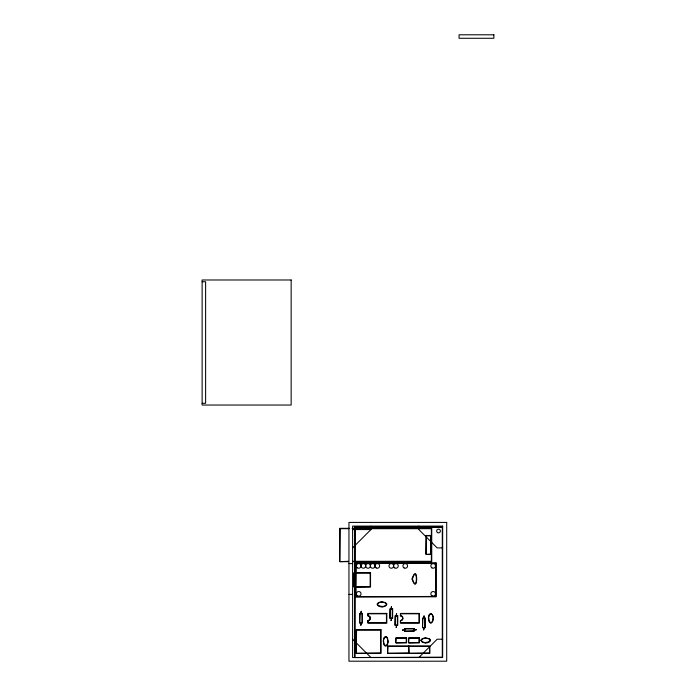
<?xml version="1.0" encoding="UTF-8"?>
<svg xmlns="http://www.w3.org/2000/svg" width="696" height="696" viewBox="0 0 696 696"><rect width="100%" height="100%" fill="white"/><g stroke="black" fill="none" stroke-linecap="round" stroke-linejoin="round"><path stroke-width="1.04" d="M381.974 606.816L385.201 605.79L386.819 604.337C385.471 607.791 378.493 607.791 377.145 604.337L378.763 605.79L381.991 606.442M383.191 641.286L383.887 637.91L385.158 636.562L385.741 636.823C382.687 638.145 382.687 644.444 385.741 645.766L385.158 646.036L383.887 644.687L383.566 641.303M388.22 641.286L387.524 644.687L386.245 646.036L385.671 645.766C388.725 644.444 388.725 638.145 385.671 636.823L386.245 636.562L387.524 637.91L387.846 641.303M412.041 578.95C418.209 560.863 418.252 596.985 412.041 578.95L412.415 578.933C417.687 562.42 417.635 595.489 412.415 578.933M425.717 638.223L429.11 638.545L430.459 639.824L430.198 640.398C428.875 637.345 422.576 637.345 421.254 640.398L420.984 639.824L422.333 638.545L425.735 637.849M428.327 618.274L429.023 614.872L430.302 613.524L430.876 613.794C427.822 615.116 427.822 621.406 430.876 622.729L430.302 622.998L429.023 621.65L428.701 618.248M432.982 618.248L432.329 621.485L430.876 623.094C434.339 621.745 434.339 614.768 430.876 613.428L432.329 615.038L433.356 618.274M370.533 618.239L369.82 620.066L368.036 620.771L370.002 619.127L369.811 617.056A2.036 2.036 0 0 0 368.88 616.291L368.036 615.751L369.028 615.943A2.41 2.41 0 0 1 370.124 616.847L370.159 618.274M403.106 618.239L402.401 620.066L400.609 620.771L402.575 619.127L402.384 617.056A2.036 2.036 0 0 0 401.453 616.291L400.609 615.751L401.601 615.943A2.41 2.41 0 0 1 402.697 616.847L402.74 618.274M361.024 565.604L361.085 565.457A2.323 2.323 0 0 1 365.652 565.457L365.713 565.604M365.713 566.213L365.652 566.361A2.323 2.323 0 0 1 361.085 566.361L361.024 566.213M370.368 566.213L370.307 566.361A2.323 2.323 0 0 1 366.731 567.84A2.323 2.323 0 0 1 366.731 563.977A2.323 2.323 0 0 1 370.307 565.457L370.368 565.604M375.022 566.213L374.953 566.361A2.323 2.323 0 0 1 371.386 567.84A2.323 2.323 0 0 1 371.386 563.977A2.323 2.323 0 0 1 374.953 565.457L375.022 565.604M393.631 566.213L393.571 566.361A2.323 2.323 0 0 1 389.995 567.84A2.323 2.323 0 0 1 389.995 563.977A2.323 2.323 0 0 1 393.571 565.457L393.631 565.604M352.611 547.891L370.933 529.569L370.933 526.098M418.844 657.537L437.166 639.215L442.665 639.215M381.974 601.788L378.589 602.484L377.249 603.754L377.51 604.337C378.833 601.283 385.132 601.283 386.454 604.337L386.715 603.754L385.366 602.484L381.991 602.162M425.717 642.504L428.945 641.851L430.563 640.398C429.215 643.861 422.237 643.861 420.889 640.398L422.507 641.851L425.735 642.878M202.127 281.723L205.607 281.723L205.607 403.297L202.127 403.297M442.665 526.863L354.803 526.863L354.803 657.346L355.178 527.237L442.291 527.237L442.291 657.163L354.995 657.537M370.49 527.733L418.966 527.733M349.496 528.316L339.761 528.316L339.761 561.481L340.135 528.69L348.818 528.69M352.741 528.316L431.738 528.316L431.738 561.663L352.907 561.663M352.08 528.69L431.363 528.69L431.363 561.298L352.855 561.298M352.611 529.569L370.933 529.569M442.665 547.891L437.166 547.891L418.844 529.569L418.844 526.098M348.548 561.298L339.944 561.663L348.583 561.663M348.948 563.569L352.611 563.569M348.948 594.393L352.611 594.393M408.552 646.367L387.985 646.367L387.611 653.161L387.611 645.992L429.867 645.992L429.867 653.344L387.803 653.344L408.552 652.978M408.926 646.367L429.493 646.367L429.493 652.978L408.735 653.344M408.926 653.161L408.552 645.992M352.611 639.215L370.933 657.537M408.926 645.992L408.926 653.344M493.873 34.8L459.064 34.8L459.064 38.28L493.873 38.28L493.873 34.8M291.154 279.983L202.127 279.983L202.127 405.037L291.154 405.037L291.154 279.983M446.702 522.418L348.948 522.418L348.948 661.2L446.702 661.2L446.702 522.418M442.665 526.098L352.611 526.098L352.611 657.537L442.665 657.537L442.665 526.098M431.033 535.476L426.004 535.476L426.004 554.277L426.378 535.85L430.659 535.85L430.659 554.094L426.187 554.46L431.033 554.46L431.033 535.476M436.148 562.933L355.734 562.933L355.734 596.62L356.108 563.308L435.774 563.308L435.774 596.437L355.926 596.811L436.148 596.811L436.148 562.933M370.533 572.704L353.873 572.704L353.873 586.85L354.247 573.078L370.159 573.078L370.159 586.667L354.064 587.033L370.533 587.033L370.533 572.704M391.474 606.625L391.1 608.957L391.474 606.625M392.64 608.765L389.943 608.765L389.943 618.257L390.308 609.139L392.266 609.139L392.266 618.074L390.125 618.448L392.64 618.448L392.64 608.765M361.224 611.279L360.859 613.611L361.224 611.279M362.39 613.42L359.693 613.42L359.693 622.911L360.067 613.794L362.016 613.794L362.016 622.729L359.875 623.103L362.39 623.103L362.39 613.42M386.819 613.42L367.836 613.42L367.836 615.934L368.21 613.794L386.445 613.794L386.445 622.729L368.21 622.729L367.836 620.588L367.836 623.103L386.819 623.103L386.819 613.42M419.392 613.42L400.409 613.42L400.409 615.934L400.783 613.794L419.027 613.794L419.027 622.729L400.783 622.729L400.409 620.588L400.409 623.103L419.392 623.103L419.392 613.42M396.59 613.611L396.224 615.934L396.59 613.611M397.755 615.751L395.058 615.751L395.058 625.243L395.432 616.117L397.381 616.117L397.381 625.052L395.241 625.426L397.755 625.426L397.755 615.751M424.047 615.934L423.673 618.257L424.047 615.934M425.212 618.074L422.515 618.074L422.515 627.566L422.89 618.448L424.838 618.448L424.838 627.383L422.698 627.757L425.212 627.757L425.212 618.074M391.474 618.257L391.1 620.588L391.474 618.257M361.224 622.911L360.859 625.243L361.224 622.911M396.59 625.243L396.224 627.566L396.59 625.243M424.047 627.566L423.673 629.897L424.047 627.566M414.277 628.549L404.594 628.549L404.594 631.054L404.968 628.914L413.902 628.914L413.902 630.872L404.785 631.246L414.277 631.246L414.277 628.549M381.008 629.706L356.204 629.706L356.204 653.161L356.578 630.08L380.634 630.08L380.634 652.978L356.387 653.344L381.008 653.344L381.008 629.706M404.785 629.706L402.453 630.08L404.785 629.706M416.417 629.706L414.094 630.08L416.417 629.706M406.595 637.849L395.754 637.849L395.754 642.695L396.128 638.223L406.229 638.223L406.229 642.504L395.946 642.878L406.595 642.878L406.595 637.849M419.392 637.849L408.552 637.849L408.552 642.695L408.926 638.223L419.027 638.223L419.027 642.504L408.735 642.878L419.392 642.878L419.392 637.849M437.584 532.631A1.879 1.879 0 0 0 440.394 531.013A1.879 1.879 0 0 0 437.584 529.386A1.879 1.879 0 0 0 437.584 532.631M432.007 595.846A2.323 2.323 0 0 0 435.496 593.827A2.323 2.323 0 0 0 432.007 591.817A2.323 2.323 0 0 0 432.007 595.846M431.877 567.84A2.323 2.323 0 0 0 435.487 566.065A2.323 2.323 0 0 0 432.138 563.821A2.323 2.323 0 0 0 431.877 567.84M357.422 567.84A2.323 2.323 0 0 0 361.033 566.065A2.323 2.323 0 0 0 357.683 563.821A2.323 2.323 0 0 0 357.422 567.84M357.553 595.846A2.323 2.323 0 0 0 361.041 593.827A2.323 2.323 0 0 0 357.553 591.817A2.323 2.323 0 0 0 357.553 595.846M404.089 567.927A2.323 2.323 0 0 0 407.578 565.909A2.323 2.323 0 0 0 404.089 563.899A2.323 2.323 0 0 0 404.089 567.927M394.78 567.927A2.323 2.323 0 0 0 398.269 565.909A2.323 2.323 0 0 0 394.78 563.899A2.323 2.323 0 0 0 394.78 567.927M376.162 567.927A2.323 2.323 0 0 0 379.659 565.909A2.323 2.323 0 0 0 376.162 563.899A2.323 2.323 0 0 0 376.162 567.927"/></g></svg>
